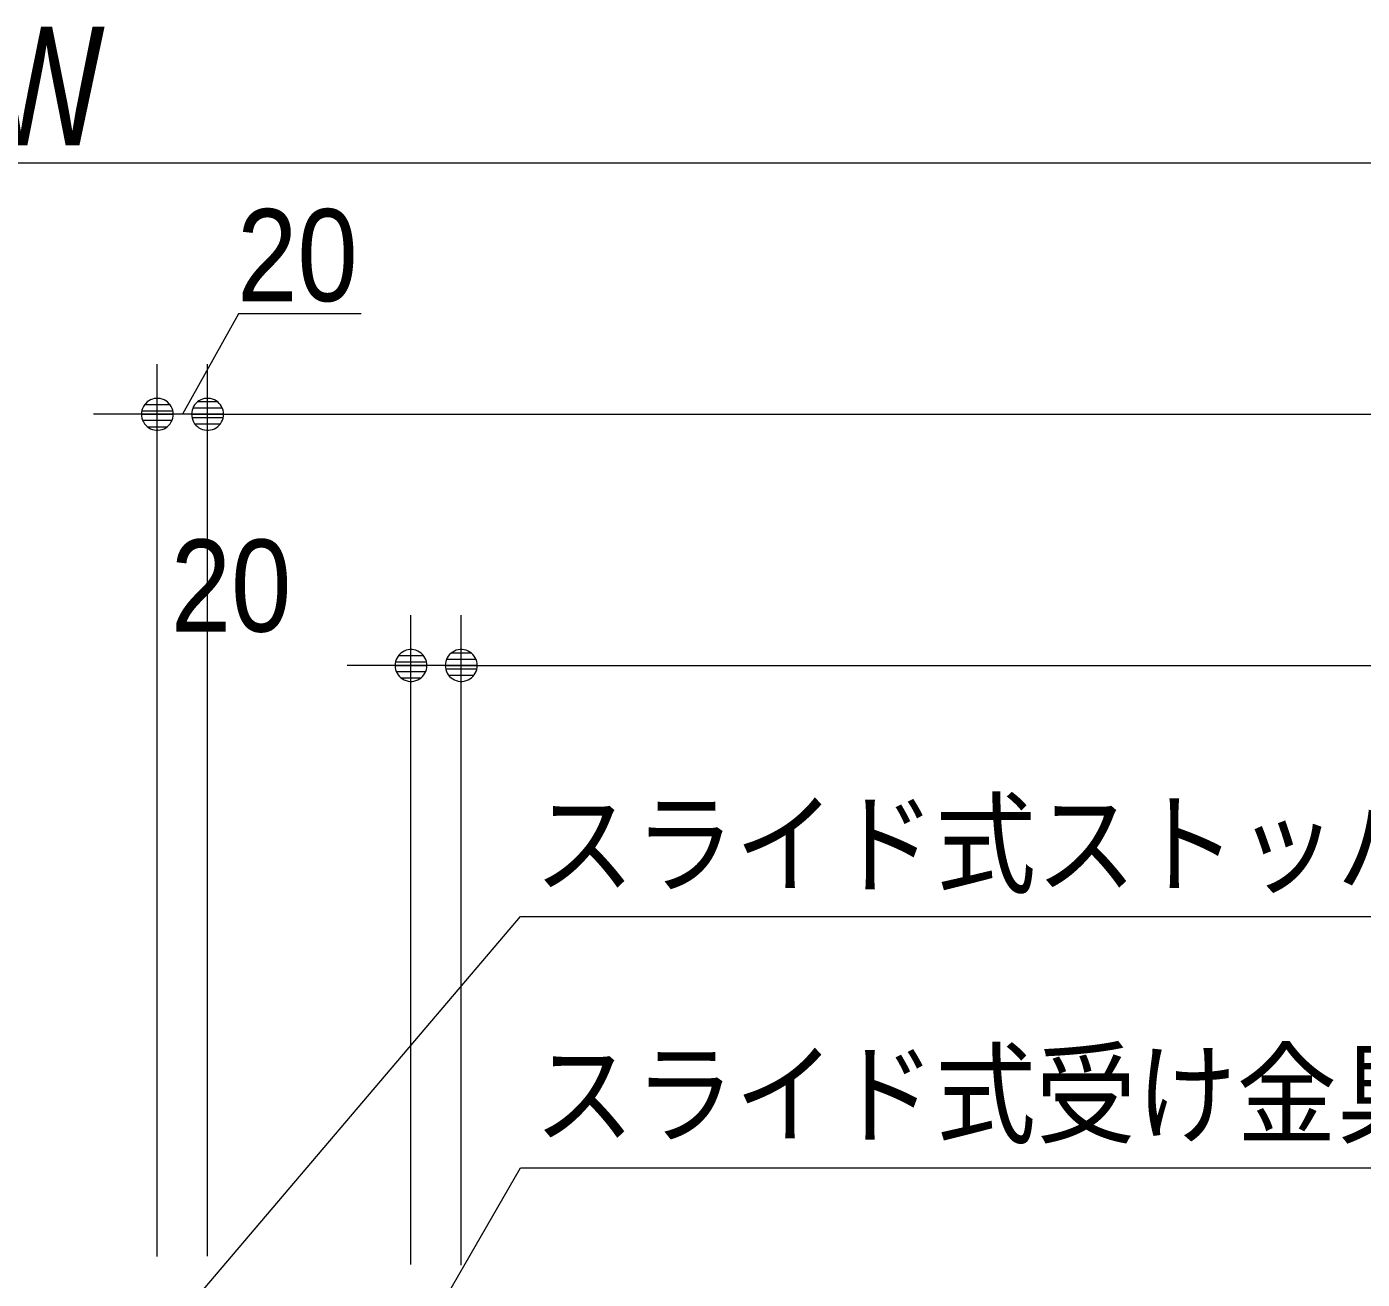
# Model space of a CAD drawing. Units: millimetres, scale not verified. Extents: x -6062 to 6062, y -3045 to 3045.
# Drawn here: x -3312 to -2780, y 356 to 854 of the extents above; entities that cross this region are included whole.
import ezdxf
from ezdxf.enums import TextEntityAlignment as Align

# ---------------------------------------------------------------- set-up
doc = ezdxf.new("R2010")
doc.units = ezdxf.units.MM
doc.header["$LTSCALE"] = 20
for name, color, linetype, lineweight in [('0-0_2寸法-1', 7, 'Continuous', 9), ('0-1_0', 7, 'Continuous', 9), ('0-2_2寸法-2', 7, 'Continuous', 9), ('0-3_2寸法-3', 7, 'Continuous', 9)]:
    doc.layers.add(name, color=color, linetype=linetype, lineweight=lineweight)
doc.styles.add('ＭＳ ゴシック', font='')
doc.styles.add('ＭＳ Ｐゴシック', font='')
doc.styles.get('ＭＳ ゴシック').set_extended_font_data('MS Gothic')
doc.styles.get('ＭＳ Ｐゴシック').set_extended_font_data('MS PGothic')

# ---------------------------------------------------------------- blocks, each defined once
blk = doc.blocks.new('_Dot')
at = {"layer": '0-1_0'}
for p, q in [((-10, 0), (-20, 0)), ((9.78, 2), (-9.78, 2)), ((7.99, 6), (-7.99, 6)), ((9.16, -3.98), (-9.16, -3.98)), ((6, -7.98), (-6, -7.98))]:
    blk.add_line(p, q, dxfattribs=at)
for points in [[(10, 0), (9.92, 1.25), (9.69, 2.49), (9.3, 3.68), (8.76, 4.82), (8.09, 5.88), (7.29, 6.85), (6.37, 7.71), (5.36, 8.44), (4.26, 9.05), (3.09, 9.51), (1.87, 9.82), (0.63, 9.98), (-0.63, 9.98), (-1.87, 9.82), (-3.09, 9.51), (-4.26, 9.05), (-5.36, 8.44), (-6.37, 7.71), (-7.29, 6.85), (-8.09, 5.88), (-8.76, 4.82), (-9.3, 3.68), (-9.69, 2.49), (-9.92, 1.25), (-10, 0), (0, 0)], [(-10, 0), (-9.92, -1.25), (-9.69, -2.49), (-9.3, -3.68), (-8.76, -4.82), (-8.09, -5.88), (-7.29, -6.85), (-6.37, -7.71), (-5.36, -8.44), (-4.26, -9.05), (-3.09, -9.51), (-1.87, -9.82), (-0.63, -9.98), (0.63, -9.98), (1.87, -9.82), (3.09, -9.51), (4.26, -9.05), (5.36, -8.44), (6.37, -7.71), (7.29, -6.85), (8.09, -5.88), (8.76, -4.82), (9.3, -3.68), (9.69, -2.49), (9.92, -1.25), (10, 0), (0, 0)]]:
    blk.add_lwpolyline(points, close=True, dxfattribs=at)

msp = doc.modelspace()

# ---------------------------------------------------------------- linework, layer by layer
at = {"layer": '0-0_2寸法-1'}
for p, q in [((-925.21, 800), (-5681.79, 800)), ((-3239.5, 365.08), (-3239.5, 720)), ((-3226.79, 700), (-932.21, 700)), ((-3138.5, 365.25), (-3138.5, 620)), ((-3125.79, 600), (-932.21, 600))]:
    msp.add_line(p, q, dxfattribs=at)
at = {"layer": '0-2_2寸法-2'}
for p, q in [((-3259.5, 364.68), (-3259.5, 720)), ((-3239.5, 364.88), (-3239.5, 720)), ((-3272.21, 700), (-3284.92, 700)), ((-3239.5, 700), (-3259.5, 700)), ((-3226.79, 700), (-3214.08, 700)), ((-3158.5, 361.47), (-3158.5, 620)), ((-3138.5, 361.27), (-3138.5, 620)), ((-3171.21, 600), (-3183.92, 600)), ((-3138.5, 600), (-3158.5, 600)), ((-3125.79, 600), (-3113.08, 600))]:
    msp.add_line(p, q, dxfattribs=at)
msp.add_lwpolyline([(-3178.3, 740), (-3227.19, 740), (-3249.5, 700)], dxfattribs=at)
at = {"layer": '0-3_2寸法-3'}
for points in [[(-3249.5, 341.8), (-3114.9, 500), (-2498.12, 500)], [(-3148.5, 341.8), (-3114.9, 400), (-2512.97, 400)]]:
    msp.add_lwpolyline(points, dxfattribs=at)

# ---------------------------------------------------------------- block references
at = {"layer": '0-0_2寸法-1', "xscale": 0.6356201, "yscale": 0.6356201, "rotation": 180}
for p in [(-3239.5, 700), (-3138.5, 600)]:
    msp.add_blockref('_Dot', p, dxfattribs=at)
at = {"layer": '0-2_2寸法-2', "xscale": 0.6356201, "yscale": 0.6356201}
for p in [(-3259.5, 700), (-3158.5, 600)]:
    msp.add_blockref('_Dot', p, dxfattribs=at)
at = {"layer": '0-2_2寸法-2', "xscale": 0.6356201, "yscale": 0.6356201, "rotation": 180}
for p in [(-3239.5, 700), (-3138.5, 600)]:
    msp.add_blockref('_Dot', p, dxfattribs=at)

# ---------------------------------------------------------------- texts
at = {"layer": '0-0_2寸法-1', "style": 'ＭＳ Ｐゴシック', "width": 0.8}
msp.add_text('W', height=47.21, dxfattribs=at).set_placement((-3326.96, 792.93), align=Align.BOTTOM_LEFT)
at = {"layer": '0-2_2寸法-2', "style": 'ＭＳ Ｐゴシック', "width": 0.9}
for p in [(-3227.73, 734.04), (-3254.14, 602.48)]:
    msp.add_text('20', height=36.66, dxfattribs=at).set_placement(p, align=Align.BOTTOM_LEFT)
at = {"layer": '0-3_2寸法-3', "style": 'ＭＳ ゴシック', "width": 0.9}
for s, p in [('スライド式ストッパー取付位置', (-3109.46, 502.97)), ('スライド式受け金具取付位置', (-3109.5, 403.34))]:
    msp.add_text(s, height=32.55, dxfattribs=at).set_placement(p, align=Align.BOTTOM_LEFT)

doc.saveas('drawing.dxf')
